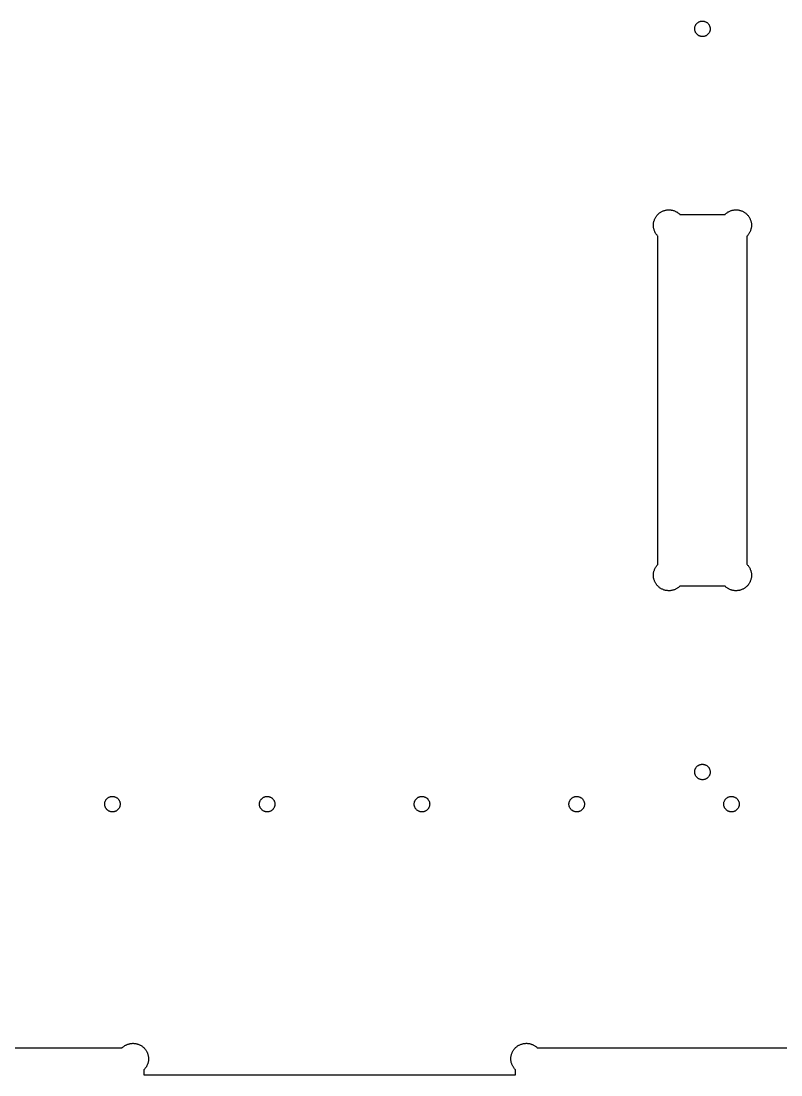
# Model space of a CAD drawing. Extents: x 0 to 96, y 0 to 48.
# Drawn here: x 54.52 to 60.66, y 23.28 to 31.79 of the extents above; entities that cross this region are included whole.
import ezdxf

# ---------------------------------------------------------------- set-up
doc = ezdxf.new("R2010")
doc.units = 0
doc.layers.add('Layer_1', color=7, linetype='CONTINUOUS')

msp = doc.modelspace()

# ---------------------------------------------------------------- linework, layer by layer
at = {"layer": 'Layer_1', "color": 7}
for p, q in [((59.965004, 31.755319), (59.966973, 31.758783)), ((59.966973, 31.758783), (59.968941, 31.76213)), ((59.968941, 31.76213), (59.971303, 31.765319)), ((59.971303, 31.765319), (59.97406, 31.76839)), ((59.97406, 31.76839), (59.976422, 31.771264)), ((59.976422, 31.771264), (59.979178, 31.773981)), ((59.979178, 31.773981), (59.982327, 31.77654)), ((59.982327, 31.77654), (59.985477, 31.778862)), ((59.985477, 31.778862), (59.988627, 31.780989)), ((59.988627, 31.780989), (59.99217, 31.782918)), ((59.99217, 31.782918), (59.995713, 31.78465)), ((59.995713, 31.78465), (59.999257, 31.786107)), ((59.999257, 31.786107), (60.003193, 31.787367)), ((60.003193, 31.787367), (60.006737, 31.788389)), ((60.006737, 31.78839), (60.010673, 31.789179)), ((60.010673, 31.789178), (60.014611, 31.789689)), ((60.014611, 31.789689), (60.018548, 31.79)), ((60.018548, 31.790004), (60.022484, 31.790004)), ((60.022484, 31.790043), (60.026422, 31.78981)), ((60.026422, 31.789808), (60.030359, 31.789374)), ((60.030359, 31.789374), (60.034296, 31.788663)), ((60.034296, 31.788666), (60.037839, 31.787754)), ((60.037839, 31.78776), (60.041776, 31.786579)), ((60.041776, 31.786579), (60.045319, 31.785162)), ((60.045319, 31.785162), (60.048862, 31.783508)), ((60.048862, 31.783508), (60.052406, 31.781658)), ((60.052406, 31.781658), (60.055949, 31.779611)), ((60.055949, 31.779611), (60.059099, 31.777327)), ((60.059099, 31.777327), (60.061854, 31.774847)), ((60.061854, 31.774847), (60.065004, 31.772209)), ((60.065004, 31.772209), (60.06776, 31.769374)), ((60.06776, 31.769374), (60.070122, 31.766382)), ((60.070122, 31.766382), (60.072484, 31.763232)), ((60.072484, 31.763232), (60.074453, 31.759926)), ((60.074453, 31.759926), (60.076422, 31.7565)), ((60.076422, 31.7565), (60.07839, 31.752957)), ((59.958706, 31.73276), (59.959494, 31.736658)), ((59.958706, 31.728862), (59.958706, 31.73276)), ((59.958706, 31.724926), (59.958706, 31.728862)), ((59.959099, 31.721028), (59.95871, 31.724926)), ((59.959492, 31.71713), (59.959103, 31.721028)), ((59.96028, 31.713272), (59.959491, 31.71713)), ((59.959492, 31.736658), (59.959881, 31.740556)), ((59.959887, 31.740556), (59.961068, 31.744336)), ((59.961461, 31.709492), (59.96028, 31.713272)), ((59.961068, 31.744336), (59.962249, 31.748114)), ((59.962642, 31.705752), (59.961461, 31.709492)), ((59.962249, 31.748114), (59.96343, 31.751776)), ((59.964217, 31.70213), (59.962642, 31.705752)), ((59.96343, 31.751776), (59.965004, 31.755319)), ((59.965792, 31.698587), (59.964217, 31.70213)), ((59.96776, 31.695162), (59.965792, 31.698587)), ((59.969729, 31.691894), (59.96776, 31.695162)), ((59.972091, 31.688706), (59.969729, 31.691894)), ((59.974847, 31.685713), (59.972091, 31.688706)), ((59.977603, 31.682879), (59.974847, 31.685713)), ((59.980359, 31.68024), (59.977603, 31.682879)), ((59.983508, 31.67776), (59.980359, 31.68024)), ((59.986658, 31.675477), (59.983508, 31.67776)), ((59.989808, 31.67343), (59.986658, 31.675477)), ((59.993351, 31.671579), (59.989808, 31.67343)), ((59.996894, 31.669926), (59.993351, 31.671579)), ((60.050043, 31.67217), (60.0465, 31.670438)), ((60.053587, 31.674099), (60.050043, 31.67217)), ((60.056737, 31.676224), (60.053587, 31.674099)), ((60.059887, 31.678548), (60.056737, 31.676224)), ((60.063036, 31.681107), (60.059887, 31.678548)), ((60.065792, 31.683823), (60.063036, 31.681107)), ((60.068548, 31.686698), (60.065792, 31.683823)), ((60.07091, 31.689768), (60.068548, 31.686698)), ((60.073272, 31.692957), (60.07091, 31.689768)), ((60.075241, 31.696303), (60.073272, 31.692957)), ((60.077209, 31.699768), (60.075241, 31.696303)), ((60.078784, 31.703311), (60.077209, 31.699768)), ((60.07839, 31.752957), (60.079571, 31.749336)), ((60.080359, 31.706973), (60.078784, 31.703311)), ((60.079571, 31.749336), (60.081146, 31.745594)), ((60.08154, 31.710752), (60.080359, 31.706973)), ((60.081146, 31.745594), (60.081934, 31.741816)), ((60.082327, 31.714532), (60.081538, 31.710752)), ((60.081933, 31.741816), (60.082722, 31.737957)), ((60.083114, 31.71843), (60.082326, 31.714532)), ((60.082721, 31.737957), (60.08351, 31.73406)), ((60.083508, 31.722327), (60.083119, 31.71843)), ((60.083508, 31.73406), (60.083508, 31.730162)), ((60.083508, 31.730162), (60.083508, 31.726224)), ((60.083508, 31.726224), (60.083508, 31.722327)), ((60.000438, 31.668508), (59.996894, 31.669926)), ((60.004374, 31.667367), (60.000438, 31.668508)), ((60.008311, 31.666421), (60.004374, 31.667366)), ((60.011854, 31.665713), (60.008311, 31.666424)), ((60.015792, 31.66528), (60.011854, 31.665713)), ((60.019729, 31.665043), (60.015792, 31.665277)), ((60.023666, 31.665083), (60.019729, 31.665083)), ((60.027603, 31.665398), (60.023666, 31.665087)), ((60.03154, 31.66591), (60.027603, 31.665399)), ((60.035477, 31.666698), (60.03154, 31.665909)), ((60.039413, 31.667721), (60.035477, 31.666699)), ((60.042957, 31.668981), (60.039413, 31.667721)), ((60.0465, 31.670438), (60.042957, 31.668981)), ((59.656343, 30.2228), (59.659887, 30.226658)), ((59.659887, 30.226658), (59.663823, 30.230359)), ((59.663823, 30.230359), (59.667367, 30.233902)), ((59.667367, 30.233902), (59.671698, 30.237288)), ((59.671698, 30.237288), (59.675634, 30.240477)), ((59.675634, 30.240477), (59.679964, 30.243508)), ((59.679964, 30.243508), (59.684296, 30.246382)), ((59.684296, 30.246382), (59.68902, 30.24906)), ((59.68902, 30.24906), (59.693351, 30.2515)), ((59.693351, 30.2515), (59.698076, 30.253783)), ((59.698076, 30.253783), (59.7028, 30.25587)), ((59.7028, 30.25587), (59.707918, 30.25776)), ((59.707918, 30.25776), (59.712642, 30.259413)), ((59.712642, 30.259413), (59.71776, 30.26087)), ((59.71776, 30.26087), (59.722879, 30.26213)), ((59.722879, 30.26213), (59.727997, 30.263152)), ((59.727997, 30.263154), (59.733114, 30.263977)), ((59.733114, 30.263981), (59.738627, 30.26457)), ((59.738627, 30.264571), (59.743744, 30.26496)), ((59.743744, 30.264964), (59.748862, 30.26512)), ((59.748862, 30.265122), (59.753981, 30.265122)), ((59.753981, 30.265083), (59.759492, 30.264806)), ((59.759492, 30.264808), (59.764611, 30.264297)), ((59.764611, 30.264296), (59.769729, 30.263584)), ((59.769729, 30.263587), (59.774847, 30.262676)), ((59.774847, 30.262681), (59.779964, 30.26154)), ((59.779964, 30.26154), (59.785083, 30.260162)), ((59.785083, 30.260162), (59.790201, 30.258627)), ((59.790201, 30.258627), (59.794926, 30.256854)), ((59.794926, 30.256854), (59.79965, 30.254847)), ((59.79965, 30.254847), (59.804768, 30.252681)), ((59.804768, 30.252681), (59.809099, 30.250319)), ((59.809099, 30.250319), (59.813823, 30.247721)), ((59.813823, 30.247721), (59.818154, 30.244964)), ((59.818154, 30.244964), (59.822484, 30.242012)), ((59.822484, 30.242012), (59.826816, 30.238902)), ((59.826816, 30.238902), (59.830752, 30.235634)), ((59.830752, 30.235634), (59.834689, 30.23217)), ((59.834689, 30.23217), (59.838627, 30.228548)), ((59.838627, 30.228548), (60.203587, 30.228548)), ((60.203587, 30.228548), (60.207524, 30.23217)), ((60.207524, 30.23217), (60.211461, 30.235634)), ((60.211461, 30.235634), (60.215398, 30.238902)), ((60.215398, 30.238902), (60.219729, 30.242012)), ((60.219729, 30.242012), (60.22406, 30.244964)), ((60.22406, 30.244964), (60.22839, 30.247721)), ((60.22839, 30.247721), (60.233114, 30.250319)), ((60.233114, 30.250319), (60.237839, 30.252681)), ((60.237839, 30.252681), (60.242563, 30.254847)), ((60.242563, 30.254847), (60.247288, 30.256854)), ((60.247288, 30.256854), (60.252406, 30.258627)), ((60.252406, 30.258627), (60.25713, 30.260162)), ((60.25713, 30.260162), (60.262249, 30.26154)), ((60.262249, 30.26154), (60.267367, 30.262681)), ((60.267367, 30.262681), (60.272484, 30.263592)), ((60.272484, 30.263587), (60.277997, 30.264298)), ((60.277997, 30.264296), (60.283114, 30.264807)), ((60.283114, 30.264808), (60.288232, 30.265086)), ((60.288232, 30.265083), (60.293351, 30.265083)), ((60.293351, 30.265122), (60.298862, 30.264967)), ((60.298862, 30.264964), (60.303981, 30.264576)), ((60.303981, 30.264571), (60.309099, 30.263982)), ((60.309099, 30.263981), (60.314217, 30.263159)), ((60.314217, 30.263154), (60.319336, 30.262132)), ((60.319336, 30.26213), (60.324453, 30.26087)), ((60.324453, 30.26087), (60.329571, 30.259413)), ((60.329571, 30.259413), (60.334689, 30.25776)), ((60.334689, 30.25776), (60.339413, 30.25587)), ((60.339413, 30.25587), (60.344138, 30.253783)), ((60.344138, 30.253783), (60.348862, 30.2515)), ((60.348862, 30.2515), (60.353587, 30.24906)), ((60.353587, 30.24906), (60.357918, 30.246382)), ((60.357918, 30.246382), (60.362249, 30.243508)), ((60.362249, 30.243508), (60.366579, 30.240477)), ((60.366579, 30.240477), (60.37091, 30.237288)), ((60.37091, 30.237288), (60.374847, 30.233902)), ((60.374847, 30.233902), (60.378784, 30.230359)), ((60.378784, 30.230359), (60.382327, 30.226658)), ((60.382327, 30.226658), (60.38587, 30.2228)), ((59.625241, 30.146698), (59.62563, 30.151894)), ((59.625241, 30.141461), (59.625241, 30.146698)), ((59.625241, 30.136224), (59.625241, 30.141461)), ((59.625634, 30.151894), (59.626423, 30.157091)), ((59.626422, 30.157091), (59.627211, 30.162288)), ((59.627209, 30.162288), (59.62839, 30.167406)), ((59.62839, 30.167406), (59.629571, 30.172484)), ((59.629571, 30.172484), (59.630752, 30.177524)), ((59.630752, 30.177524), (59.632721, 30.182484)), ((59.632721, 30.182484), (59.634296, 30.187367)), ((59.634296, 30.187367), (59.636658, 30.19217)), ((59.636658, 30.19217), (59.638627, 30.196894)), ((59.638627, 30.196894), (59.641382, 30.2015)), ((59.641382, 30.2015), (59.644138, 30.206028)), ((59.644138, 30.206028), (59.646894, 30.210398)), ((59.646894, 30.210398), (59.64965, 30.21465)), ((59.64965, 30.21465), (59.653193, 30.218823)), ((59.653193, 30.218823), (59.656343, 30.2228)), ((60.38587, 30.2228), (60.389413, 30.218823)), ((60.389413, 30.218823), (60.392563, 30.21465)), ((60.392563, 30.21465), (60.395713, 30.210398)), ((60.395713, 30.210398), (60.398469, 30.206028)), ((60.398469, 30.206028), (60.401224, 30.2015)), ((60.401224, 30.2015), (60.403587, 30.196894)), ((60.403587, 30.196894), (60.405949, 30.19217)), ((60.405949, 30.19217), (60.407918, 30.187367)), ((60.407918, 30.187367), (60.409887, 30.182484)), ((60.409887, 30.182484), (60.411461, 30.177524)), ((60.411461, 30.177524), (60.413036, 30.172484)), ((60.413036, 30.172484), (60.414217, 30.167406)), ((60.414217, 30.167406), (60.415006, 30.162288)), ((60.415004, 30.162288), (60.416186, 30.157091)), ((60.416186, 30.157091), (60.416574, 30.151894)), ((60.416579, 30.151894), (60.416968, 30.146698)), ((60.416973, 30.146698), (60.416973, 30.141461)), ((60.416973, 30.141461), (60.416973, 30.136224)), ((59.625634, 30.130989), (59.625246, 30.136224)), ((59.626028, 30.125792), (59.625639, 30.130989)), ((59.626816, 30.120594), (59.626027, 30.125792)), ((59.627603, 30.115438), (59.626814, 30.120594)), ((59.628784, 30.110319), (59.627603, 30.115438)), ((59.629964, 30.10528), (59.628784, 30.110319)), ((59.63154, 30.10028), (59.629964, 30.10528)), ((59.633508, 30.095359), (59.63154, 30.10028)), ((59.635477, 30.090517), (59.633508, 30.095359)), ((59.637839, 30.085752), (59.635477, 30.090517)), ((59.640201, 30.081068), (59.637839, 30.085752)), ((59.642563, 30.0765), (59.640201, 30.081068)), ((59.645319, 30.072051), (59.642563, 30.0765)), ((59.648469, 30.067721), (59.645319, 30.072051)), ((59.651619, 30.063508), (59.648469, 30.067721)), ((59.654768, 30.059453), (59.651619, 30.063508)), ((59.658311, 30.055517), (59.654768, 30.059453)), ((59.661854, 30.051737), (59.658311, 30.055517)), ((60.384296, 30.055517), (60.380359, 30.051737)), ((60.387446, 30.059453), (60.384296, 30.055517)), ((60.390989, 30.063508), (60.387446, 30.059453)), ((60.394138, 30.067721), (60.390989, 30.063508)), ((60.396894, 30.072051), (60.394138, 30.067721)), ((60.39965, 30.0765), (60.396894, 30.072051)), ((60.402406, 30.081068), (60.39965, 30.0765)), ((60.404768, 30.085752), (60.402406, 30.081068)), ((60.406737, 30.090517), (60.404768, 30.085752)), ((60.408706, 30.095359), (60.406737, 30.090517)), ((60.410673, 30.10028), (60.408706, 30.095359)), ((60.412249, 30.10528), (60.410673, 30.10028)), ((60.41343, 30.110319), (60.412249, 30.10528)), ((60.414611, 30.115438), (60.41343, 30.110319)), ((60.415792, 30.120594), (60.414611, 30.115438)), ((60.416186, 30.125792), (60.415797, 30.120594)), ((60.416973, 30.130989), (60.416184, 30.125792)), ((60.416973, 30.136224), (60.416973, 30.130989)), ((59.661854, 27.401382), (59.661854, 30.051737)), ((60.380359, 30.051737), (60.380359, 27.401382)), ((59.625634, 27.324729), (59.626423, 27.329926)), ((59.626422, 27.329926), (59.627211, 27.335122)), ((59.627209, 27.335122), (59.62839, 27.34024)), ((59.62839, 27.34024), (59.629571, 27.345319)), ((59.629571, 27.345319), (59.630752, 27.350359)), ((59.630752, 27.350359), (59.632721, 27.355319)), ((59.632721, 27.355319), (59.634296, 27.360201)), ((59.634296, 27.360201), (59.636658, 27.365004)), ((59.636658, 27.365004), (59.638627, 27.369729)), ((59.638627, 27.369729), (59.641382, 27.374336)), ((59.641382, 27.374336), (59.644138, 27.378862)), ((59.644138, 27.378862), (59.646894, 27.383232)), ((59.646894, 27.383232), (59.64965, 27.387524)), ((59.64965, 27.387524), (59.653193, 27.391658)), ((59.653193, 27.391658), (59.656343, 27.395634)), ((59.656343, 27.395634), (59.659887, 27.399492)), ((59.659887, 27.399492), (59.661854, 27.401382)), ((60.380359, 27.401382), (60.382327, 27.399492)), ((60.382327, 27.399492), (60.38587, 27.395634)), ((60.38587, 27.395634), (60.389413, 27.391658)), ((60.389413, 27.391658), (60.392563, 27.387524)), ((60.392563, 27.387524), (60.395713, 27.383232)), ((60.395713, 27.383232), (60.398469, 27.378862)), ((60.398469, 27.378862), (60.401224, 27.374336)), ((60.401224, 27.374336), (60.403587, 27.369729)), ((60.403587, 27.369729), (60.405949, 27.365004)), ((60.405949, 27.365004), (60.407918, 27.360201)), ((60.407918, 27.360201), (60.409887, 27.355319)), ((60.409887, 27.355319), (60.411461, 27.350359)), ((60.411461, 27.350359), (60.413036, 27.345319)), ((60.413036, 27.345319), (60.414217, 27.34024)), ((60.414217, 27.34024), (60.415006, 27.335122)), ((60.415004, 27.335122), (60.416186, 27.329926)), ((60.416186, 27.329926), (60.416574, 27.324729)), ((59.625241, 27.319532), (59.62563, 27.324729)), ((59.625241, 27.314296), (59.625241, 27.319532)), ((59.625241, 27.311658), (59.625241, 27.314296)), ((59.625241, 27.306421), (59.625241, 27.311658)), ((59.625634, 27.301224), (59.625246, 27.306421)), ((59.626422, 27.296028), (59.625633, 27.301224)), ((59.627209, 27.290831), (59.62642, 27.296028)), ((59.62839, 27.285713), (59.627209, 27.290831)), ((59.629571, 27.280634), (59.62839, 27.285713)), ((59.630752, 27.275594), (59.629571, 27.280634)), ((59.632721, 27.270634), (59.630752, 27.275594)), ((59.634296, 27.265752), (59.632721, 27.270634)), ((59.636658, 27.260949), (59.634296, 27.265752)), ((59.638627, 27.256224), (59.636658, 27.260949)), ((59.641382, 27.251619), (59.638627, 27.256224)), ((59.644138, 27.24713), (59.641382, 27.251619)), ((59.646894, 27.242721), (59.644138, 27.24713)), ((60.398469, 27.24713), (60.395713, 27.242721)), ((60.401224, 27.251619), (60.398469, 27.24713)), ((60.403587, 27.256224), (60.401224, 27.251619)), ((60.405949, 27.260949), (60.403587, 27.256224)), ((60.407918, 27.265752), (60.405949, 27.260949)), ((60.409887, 27.270634), (60.407918, 27.265752)), ((60.411461, 27.275594), (60.409887, 27.270634)), ((60.413036, 27.280634), (60.411461, 27.275594)), ((60.414217, 27.285713), (60.413036, 27.280634)), ((60.415004, 27.290831), (60.414216, 27.285713)), ((60.416186, 27.296028), (60.415004, 27.290831)), ((60.416579, 27.301224), (60.41619, 27.296028)), ((60.416579, 27.324729), (60.416968, 27.319532)), ((60.416973, 27.306421), (60.416584, 27.301224)), ((60.416973, 27.319532), (60.416973, 27.314296)), ((60.416973, 27.314296), (60.416973, 27.311658)), ((60.416973, 27.311658), (60.416973, 27.306421)), ((59.64965, 27.238469), (59.646894, 27.242721)), ((59.653193, 27.234296), (59.64965, 27.238469)), ((59.656343, 27.230319), (59.653193, 27.234296)), ((59.659887, 27.226461), (59.656343, 27.230319)), ((59.663823, 27.22276), (59.659887, 27.226461)), ((59.667367, 27.219217), (59.663823, 27.22276)), ((59.671698, 27.215831), (59.667367, 27.219217)), ((59.675634, 27.212642), (59.671698, 27.215831)), ((59.679964, 27.209611), (59.675634, 27.212642)), ((59.684296, 27.206737), (59.679964, 27.209611)), ((59.68902, 27.20406), (59.684296, 27.206737)), ((59.693351, 27.201619), (59.68902, 27.20406)), ((59.698076, 27.199336), (59.693351, 27.201619)), ((59.7028, 27.197249), (59.698076, 27.199336)), ((59.707918, 27.195359), (59.7028, 27.197249)), ((59.712642, 27.193706), (59.707918, 27.195359)), ((59.71776, 27.192249), (59.712642, 27.193706)), ((59.722879, 27.190989), (59.71776, 27.192249)), ((59.727997, 27.189964), (59.722879, 27.190987)), ((59.733114, 27.189138), (59.727997, 27.18996)), ((59.738627, 27.188548), (59.733114, 27.189137)), ((59.743744, 27.188154), (59.738627, 27.188543)), ((59.748862, 27.187997), (59.743744, 27.188152)), ((59.753981, 27.188036), (59.748862, 27.188036)), ((59.759492, 27.188311), (59.753981, 27.188033)), ((59.764611, 27.188823), (59.759492, 27.188312)), ((59.769729, 27.189532), (59.764611, 27.188821)), ((59.774847, 27.190438), (59.769729, 27.189527)), ((59.779964, 27.191579), (59.774847, 27.190438)), ((59.785083, 27.192957), (59.779964, 27.191579)), ((59.790201, 27.194492), (59.785083, 27.192957)), ((59.794926, 27.196264), (59.790201, 27.194492)), ((59.79965, 27.198272), (59.794926, 27.196264)), ((59.804768, 27.200438), (59.79965, 27.198272)), ((59.809099, 27.2028), (59.804768, 27.200438)), ((59.813823, 27.205398), (59.809099, 27.2028)), ((59.818154, 27.208154), (59.813823, 27.205398)), ((59.822484, 27.211107), (59.818154, 27.208154)), ((59.826816, 27.214217), (59.822484, 27.211107)), ((59.830752, 27.217524), (59.826816, 27.214217)), ((59.834689, 27.220949), (59.830752, 27.217524)), ((59.838627, 27.224611), (59.834689, 27.220949)), ((60.203587, 27.224611), (59.838627, 27.224611)), ((60.207524, 27.220949), (60.203587, 27.224611)), ((60.211461, 27.217524), (60.207524, 27.220949)), ((60.215398, 27.214217), (60.211461, 27.217524)), ((60.219729, 27.211107), (60.215398, 27.214217)), ((60.22406, 27.208154), (60.219729, 27.211107)), ((60.22839, 27.205398), (60.22406, 27.208154)), ((60.233114, 27.2028), (60.22839, 27.205398)), ((60.237839, 27.200438), (60.233114, 27.2028)), ((60.242563, 27.198272), (60.237839, 27.200438)), ((60.247288, 27.196264), (60.242563, 27.198272)), ((60.252406, 27.194492), (60.247288, 27.196264)), ((60.25713, 27.192957), (60.252406, 27.194492)), ((60.262249, 27.191579), (60.25713, 27.192957)), ((60.267367, 27.190438), (60.262249, 27.191579)), ((60.272484, 27.189532), (60.267367, 27.190443)), ((60.277997, 27.188823), (60.272484, 27.189534)), ((60.283114, 27.188311), (60.277997, 27.188822)), ((60.288232, 27.188036), (60.283114, 27.188313)), ((60.293351, 27.187997), (60.288232, 27.187997)), ((60.298862, 27.188154), (60.293351, 27.187999)), ((60.303981, 27.188548), (60.298862, 27.188159)), ((60.309099, 27.189138), (60.303981, 27.188549)), ((60.314217, 27.189964), (60.309099, 27.189142)), ((60.319336, 27.190989), (60.314217, 27.189967)), ((60.324453, 27.192249), (60.319336, 27.190989)), ((60.329571, 27.193706), (60.324453, 27.192249)), ((60.334689, 27.195359), (60.329571, 27.193706)), ((60.339413, 27.197249), (60.334689, 27.195359)), ((60.344138, 27.199336), (60.339413, 27.197249)), ((60.348862, 27.201619), (60.344138, 27.199336)), ((60.353587, 27.20406), (60.348862, 27.201619)), ((60.357918, 27.206737), (60.353587, 27.20406)), ((60.362249, 27.209611), (60.357918, 27.206737)), ((60.366579, 27.212642), (60.362249, 27.209611)), ((60.37091, 27.215831), (60.366579, 27.212642)), ((60.374847, 27.219217), (60.37091, 27.215831)), ((60.378784, 27.22276), (60.374847, 27.219217)), ((60.382327, 27.226461), (60.378784, 27.22276)), ((60.38587, 27.230319), (60.382327, 27.226461)), ((60.389413, 27.234296), (60.38587, 27.230319)), ((60.392563, 27.238469), (60.389413, 27.234296)), ((60.395713, 27.242721), (60.392563, 27.238469)), ((59.958706, 25.728823), (59.959494, 25.732721)), ((59.958706, 25.724926), (59.958706, 25.728823)), ((59.958706, 25.720989), (59.958706, 25.724926)), ((59.959099, 25.717091), (59.95871, 25.720989)), ((59.959492, 25.713193), (59.959103, 25.717091)), ((59.96028, 25.709336), (59.959491, 25.713193)), ((59.959492, 25.732721), (59.959881, 25.736619)), ((59.959887, 25.736619), (59.961068, 25.740398)), ((59.961068, 25.740398), (59.962249, 25.744178)), ((59.962249, 25.744178), (59.96343, 25.747839)), ((59.96343, 25.747839), (59.965004, 25.751382)), ((59.965004, 25.751382), (59.966973, 25.754847)), ((59.966973, 25.754847), (59.968941, 25.758193)), ((59.968941, 25.758193), (59.971303, 25.761382)), ((59.971303, 25.761382), (59.97406, 25.764453)), ((59.97406, 25.764453), (59.976422, 25.767327)), ((59.976422, 25.767327), (59.979178, 25.770043)), ((59.979178, 25.770043), (59.982327, 25.772602)), ((59.982327, 25.772602), (59.985477, 25.774926)), ((59.985477, 25.774926), (59.988627, 25.777051)), ((59.988627, 25.777051), (59.99217, 25.778981)), ((59.99217, 25.778981), (59.995713, 25.780713)), ((59.995713, 25.780713), (59.999257, 25.78217)), ((59.999257, 25.78217), (60.003193, 25.78343)), ((60.003193, 25.78343), (60.006737, 25.784452)), ((60.006737, 25.784453), (60.010673, 25.785242)), ((60.010673, 25.78524), (60.014611, 25.785751)), ((60.014611, 25.785752), (60.018548, 25.786063)), ((60.018548, 25.786068), (60.022484, 25.786068)), ((60.022484, 25.786107), (60.026422, 25.785873)), ((60.026422, 25.78587), (60.030359, 25.785437)), ((60.030359, 25.785438), (60.034296, 25.784727)), ((60.034296, 25.784729), (60.037839, 25.783818)), ((60.037839, 25.783823), (60.041776, 25.782642)), ((60.041776, 25.782642), (60.045319, 25.781224)), ((60.045319, 25.781224), (60.048862, 25.779571)), ((60.048862, 25.779571), (60.052406, 25.777721)), ((60.052406, 25.777721), (60.055949, 25.775673)), ((60.055949, 25.775673), (60.059099, 25.77339)), ((60.059099, 25.77339), (60.061854, 25.77091)), ((60.061854, 25.77091), (60.065004, 25.768272)), ((60.065004, 25.768272), (60.06776, 25.765438)), ((60.06776, 25.765438), (60.070122, 25.762446)), ((60.070122, 25.762446), (60.072484, 25.759296)), ((60.072484, 25.759296), (60.074453, 25.755989)), ((60.074453, 25.755989), (60.076422, 25.752563)), ((60.076422, 25.752563), (60.07839, 25.74902)), ((60.07839, 25.74902), (60.079571, 25.745398)), ((60.079571, 25.745398), (60.081146, 25.741658)), ((60.081146, 25.741658), (60.081934, 25.737879)), ((60.081933, 25.737879), (60.082722, 25.73402)), ((60.083114, 25.714492), (60.082326, 25.710594)), ((60.082721, 25.73402), (60.08351, 25.730122)), ((60.083508, 25.71839), (60.083119, 25.714492)), ((60.083508, 25.730122), (60.083508, 25.726224)), ((60.083508, 25.726224), (60.083508, 25.722288)), ((60.083508, 25.722288), (60.083508, 25.71839)), ((59.961461, 25.705556), (59.96028, 25.709336)), ((59.962642, 25.701816), (59.961461, 25.705556)), ((59.964217, 25.698193), (59.962642, 25.701816)), ((59.965792, 25.69465), (59.964217, 25.698193)), ((59.96776, 25.691224), (59.965792, 25.69465)), ((59.969729, 25.687957), (59.96776, 25.691224)), ((59.972091, 25.684768), (59.969729, 25.687957)), ((59.974847, 25.681776), (59.972091, 25.684768)), ((59.977603, 25.678941), (59.974847, 25.681776)), ((59.980359, 25.676303), (59.977603, 25.678941)), ((59.983508, 25.673823), (59.980359, 25.676303)), ((59.986658, 25.67154), (59.983508, 25.673823)), ((59.989808, 25.669492), (59.986658, 25.67154)), ((59.993351, 25.667642), (59.989808, 25.669492)), ((59.996894, 25.665989), (59.993351, 25.667642)), ((60.000438, 25.664571), (59.996894, 25.665989)), ((60.004374, 25.66343), (60.000438, 25.664571)), ((60.008311, 25.662484), (60.004374, 25.663429)), ((60.011854, 25.661776), (60.008311, 25.662487)), ((60.015792, 25.661343), (60.011854, 25.661777)), ((60.019729, 25.661107), (60.015792, 25.66134)), ((60.023666, 25.661146), (60.019729, 25.661146)), ((60.027603, 25.661461), (60.023666, 25.66115)), ((60.03154, 25.661973), (60.027603, 25.661462)), ((60.035477, 25.66276), (60.03154, 25.661971)), ((60.039413, 25.663783), (60.035477, 25.662761)), ((60.042957, 25.665043), (60.039413, 25.663783)), ((60.0465, 25.6665), (60.042957, 25.665043)), ((60.050043, 25.668232), (60.0465, 25.6665)), ((60.053587, 25.670162), (60.050043, 25.668232)), ((60.056737, 25.672288), (60.053587, 25.670162)), ((60.059887, 25.674611), (60.056737, 25.672288)), ((60.063036, 25.67717), (60.059887, 25.674611)), ((60.065792, 25.679887), (60.063036, 25.67717)), ((60.068548, 25.68276), (60.065792, 25.679887)), ((60.07091, 25.685831), (60.068548, 25.68276)), ((60.073272, 25.68902), (60.07091, 25.685831)), ((60.075241, 25.692367), (60.073272, 25.68902)), ((60.077209, 25.695831), (60.075241, 25.692367)), ((60.078784, 25.699374), (60.077209, 25.695831)), ((60.080359, 25.703036), (60.078784, 25.699374)), ((60.08154, 25.706816), (60.080359, 25.703036)), ((60.082327, 25.710594), (60.081538, 25.706816)), ((55.192957, 25.465201), (55.193346, 25.469099)), ((55.192957, 25.461264), (55.192957, 25.465201)), ((55.193351, 25.457367), (55.192962, 25.461264)), ((55.193351, 25.469099), (55.19374, 25.473036)), ((55.193744, 25.453469), (55.193356, 25.457367)), ((55.193744, 25.473036), (55.194533, 25.476894)), ((55.194532, 25.476894), (55.195321, 25.480713)), ((55.195319, 25.480713), (55.1965, 25.484453)), ((55.1965, 25.484453), (55.198076, 25.488114)), ((55.198076, 25.488114), (55.19965, 25.491698)), ((55.19965, 25.491698), (55.201619, 25.495122)), ((55.201619, 25.495122), (55.203587, 25.498469)), ((55.203587, 25.498469), (55.205949, 25.501658)), ((55.205949, 25.501658), (55.208311, 25.504729)), ((55.208311, 25.504729), (55.211068, 25.507602)), ((55.211068, 25.507602), (55.213823, 25.510319)), ((55.213823, 25.510319), (55.216579, 25.512879)), ((55.216579, 25.512879), (55.219729, 25.515201)), ((55.219729, 25.515201), (55.223272, 25.517367)), ((55.223272, 25.517367), (55.226422, 25.519296)), ((55.226422, 25.519296), (55.229964, 25.520989)), ((55.229964, 25.520989), (55.233902, 25.522484)), ((55.233902, 25.522484), (55.237446, 25.523706)), ((55.237446, 25.523706), (55.241382, 25.524728)), ((55.241382, 25.524729), (55.245319, 25.525518)), ((55.245319, 25.525517), (55.248862, 25.526028)), ((55.248862, 25.526028), (55.2528, 25.526339)), ((55.2528, 25.526343), (55.256737, 25.526343)), ((55.256737, 25.526382), (55.260673, 25.526182)), ((55.260673, 25.526186), (55.264611, 25.525708)), ((55.264611, 25.525713), (55.268548, 25.525002)), ((55.268548, 25.525004), (55.272484, 25.524093)), ((55.272484, 25.524099), (55.276028, 25.522918)), ((55.276028, 25.522918), (55.279964, 25.5215)), ((55.279964, 25.5215), (55.283508, 25.519887)), ((55.283508, 25.519887), (55.286658, 25.517997)), ((55.286658, 25.517997), (55.290201, 25.515949)), ((55.290201, 25.515949), (55.293351, 25.513666)), ((55.293351, 25.513666), (55.2965, 25.511186)), ((55.2965, 25.511186), (55.299257, 25.508548)), ((55.299257, 25.508548), (55.302012, 25.505713)), ((55.302012, 25.505713), (55.304374, 25.502721)), ((55.304374, 25.502721), (55.306737, 25.499571)), ((55.306737, 25.499571), (55.309099, 25.496264)), ((55.309099, 25.496264), (55.311068, 25.492839)), ((55.311068, 25.492839), (55.312642, 25.489296)), ((55.312642, 25.489296), (55.314217, 25.485673)), ((55.314217, 25.485673), (55.315398, 25.481933)), ((55.315398, 25.481933), (55.316579, 25.478154)), ((55.316579, 25.478154), (55.317368, 25.474296)), ((55.317367, 25.474296), (55.317756, 25.470438)), ((55.31776, 25.458666), (55.317371, 25.454768)), ((55.31776, 25.470438), (55.318149, 25.4665)), ((55.318154, 25.462563), (55.317766, 25.458666)), ((55.318154, 25.4665), (55.318154, 25.462563)), ((56.442957, 25.465201), (56.443346, 25.469099)), ((56.442957, 25.461264), (56.442957, 25.465201)), ((56.443351, 25.457367), (56.442962, 25.461264)), ((56.443351, 25.469099), (56.44374, 25.473036)), ((56.443744, 25.453469), (56.443356, 25.457367)), ((56.443744, 25.473036), (56.444533, 25.476894)), ((56.444532, 25.476894), (56.445321, 25.480713)), ((56.445319, 25.480713), (56.4465, 25.484453)), ((56.4465, 25.484453), (56.448076, 25.488114)), ((56.448076, 25.488114), (56.44965, 25.491698)), ((56.44965, 25.491698), (56.451619, 25.495122)), ((56.451619, 25.495122), (56.453587, 25.498469)), ((56.453587, 25.498469), (56.455949, 25.501658)), ((56.455949, 25.501658), (56.458311, 25.504729)), ((56.458311, 25.504729), (56.461068, 25.507602)), ((56.461068, 25.507602), (56.463823, 25.510319)), ((56.463823, 25.510319), (56.466579, 25.512879)), ((56.466579, 25.512879), (56.469729, 25.515201)), ((56.469729, 25.515201), (56.473272, 25.517367)), ((56.473272, 25.517367), (56.476422, 25.519296)), ((56.476422, 25.519296), (56.479964, 25.520989)), ((56.479964, 25.520989), (56.483902, 25.522484)), ((56.483902, 25.522484), (56.487446, 25.523706)), ((56.487446, 25.523706), (56.491382, 25.524728)), ((56.491382, 25.524729), (56.495319, 25.525518)), ((56.495319, 25.525517), (56.498862, 25.526028)), ((56.498862, 25.526028), (56.5028, 25.526339)), ((56.5028, 25.526343), (56.506737, 25.526343)), ((56.506737, 25.526382), (56.510673, 25.526182)), ((56.510673, 25.526186), (56.514611, 25.525708)), ((56.514611, 25.525713), (56.518548, 25.525002)), ((56.518548, 25.525004), (56.522484, 25.524093)), ((56.522484, 25.524099), (56.526028, 25.522918)), ((56.526028, 25.522918), (56.529964, 25.5215)), ((56.529964, 25.5215), (56.533508, 25.519887)), ((56.533508, 25.519887), (56.536658, 25.517997)), ((56.536658, 25.517997), (56.540201, 25.515949)), ((56.540201, 25.515949), (56.543351, 25.513666)), ((56.543351, 25.513666), (56.5465, 25.511186)), ((56.5465, 25.511186), (56.549257, 25.508548)), ((56.549257, 25.508548), (56.552012, 25.505713)), ((56.552012, 25.505713), (56.554374, 25.502721)), ((56.554374, 25.502721), (56.556737, 25.499571)), ((56.556737, 25.499571), (56.559099, 25.496264)), ((56.559099, 25.496264), (56.561068, 25.492839)), ((56.561068, 25.492839), (56.562642, 25.489296)), ((56.562642, 25.489296), (56.564217, 25.485673)), ((56.564217, 25.485673), (56.565398, 25.481933)), ((56.565398, 25.481933), (56.566579, 25.478154)), ((56.566579, 25.478154), (56.567368, 25.474296)), ((56.567367, 25.474296), (56.567756, 25.470438)), ((56.56776, 25.458666), (56.567371, 25.454768)), ((56.56776, 25.470438), (56.568149, 25.4665)), ((56.568154, 25.462563), (56.567766, 25.458666)), ((56.568154, 25.4665), (56.568154, 25.462563)), ((57.692957, 25.465201), (57.693346, 25.469099)), ((57.692957, 25.461264), (57.692957, 25.465201)), ((57.693351, 25.457367), (57.692962, 25.461264)), ((57.693351, 25.469099), (57.69374, 25.473036)), ((57.693744, 25.453469), (57.693356, 25.457367)), ((57.693744, 25.473036), (57.694533, 25.476894)), ((57.694532, 25.476894), (57.695321, 25.480713)), ((57.695319, 25.480713), (57.6965, 25.484453)), ((57.6965, 25.484453), (57.698076, 25.488114)), ((57.698076, 25.488114), (57.69965, 25.491698)), ((57.69965, 25.491698), (57.701619, 25.495122)), ((57.701619, 25.495122), (57.703587, 25.498469)), ((57.703587, 25.498469), (57.705949, 25.501658)), ((57.705949, 25.501658), (57.708311, 25.504729)), ((57.708311, 25.504729), (57.711068, 25.507602)), ((57.711068, 25.507602), (57.713823, 25.510319)), ((57.713823, 25.510319), (57.716579, 25.512879)), ((57.716579, 25.512879), (57.719729, 25.515201)), ((57.719729, 25.515201), (57.723272, 25.517367)), ((57.723272, 25.517367), (57.726422, 25.519296)), ((57.726422, 25.519296), (57.729964, 25.520989)), ((57.729964, 25.520989), (57.733902, 25.522484)), ((57.733902, 25.522484), (57.737446, 25.523706)), ((57.737446, 25.523706), (57.741382, 25.524728)), ((57.741382, 25.524729), (57.745319, 25.525518)), ((57.745319, 25.525517), (57.748862, 25.526028)), ((57.748862, 25.526028), (57.7528, 25.526339)), ((57.7528, 25.526343), (57.756737, 25.526343)), ((57.756737, 25.526382), (57.760673, 25.526182)), ((57.760673, 25.526186), (57.764611, 25.525708)), ((57.764611, 25.525713), (57.768548, 25.525002)), ((57.768548, 25.525004), (57.772484, 25.524093)), ((57.772484, 25.524099), (57.776028, 25.522918)), ((57.776028, 25.522918), (57.779964, 25.5215)), ((57.779964, 25.5215), (57.783508, 25.519887)), ((57.783508, 25.519887), (57.786658, 25.517997)), ((57.786658, 25.517997), (57.790201, 25.515949)), ((57.790201, 25.515949), (57.793351, 25.513666)), ((57.793351, 25.513666), (57.7965, 25.511186)), ((57.7965, 25.511186), (57.799257, 25.508548)), ((57.799257, 25.508548), (57.802012, 25.505713)), ((57.802012, 25.505713), (57.804374, 25.502721)), ((57.804374, 25.502721), (57.806737, 25.499571)), ((57.806737, 25.499571), (57.809099, 25.496264)), ((57.809099, 25.496264), (57.811068, 25.492839)), ((57.811068, 25.492839), (57.812642, 25.489296)), ((57.812642, 25.489296), (57.814217, 25.485673)), ((57.814217, 25.485673), (57.815398, 25.481933)), ((57.815398, 25.481933), (57.816579, 25.478154)), ((57.816579, 25.478154), (57.817368, 25.474296)), ((57.817367, 25.474296), (57.817756, 25.470438)), ((57.81776, 25.458666), (57.817371, 25.454768)), ((57.81776, 25.470438), (57.818149, 25.4665)), ((57.818154, 25.462563), (57.817766, 25.458666)), ((57.818154, 25.4665), (57.818154, 25.462563)), ((58.942957, 25.465201), (58.943346, 25.469099)), ((58.942957, 25.461264), (58.942957, 25.465201)), ((58.943351, 25.457367), (58.942962, 25.461264)), ((58.943351, 25.469099), (58.94374, 25.473036)), ((58.943744, 25.453469), (58.943356, 25.457367)), ((58.943744, 25.473036), (58.944533, 25.476894)), ((58.944532, 25.476894), (58.945321, 25.480713)), ((58.945319, 25.480713), (58.9465, 25.484453)), ((58.9465, 25.484453), (58.948076, 25.488114)), ((58.948076, 25.488114), (58.94965, 25.491698)), ((58.94965, 25.491698), (58.951619, 25.495122)), ((58.951619, 25.495122), (58.953587, 25.498469)), ((58.953587, 25.498469), (58.955949, 25.501658)), ((58.955949, 25.501658), (58.958311, 25.504729)), ((58.958311, 25.504729), (58.961068, 25.507602)), ((58.961068, 25.507602), (58.963823, 25.510319)), ((58.963823, 25.510319), (58.966579, 25.512879)), ((58.966579, 25.512879), (58.969729, 25.515201)), ((58.969729, 25.515201), (58.973272, 25.517367)), ((58.973272, 25.517367), (58.976422, 25.519296)), ((58.976422, 25.519296), (58.979964, 25.520989)), ((58.979964, 25.520989), (58.983902, 25.522484)), ((58.983902, 25.522484), (58.987446, 25.523706)), ((58.987446, 25.523706), (58.991382, 25.524728)), ((58.991382, 25.524729), (58.995319, 25.525518)), ((58.995319, 25.525517), (58.998862, 25.526028)), ((58.998862, 25.526028), (59.0028, 25.526339)), ((59.0028, 25.526343), (59.006737, 25.526343)), ((59.006737, 25.526382), (59.010673, 25.526182)), ((59.010673, 25.526186), (59.014611, 25.525708)), ((59.014611, 25.525713), (59.018548, 25.525002)), ((59.018548, 25.525004), (59.022484, 25.524093)), ((59.022484, 25.524099), (59.026028, 25.522918)), ((59.026028, 25.522918), (59.029964, 25.5215)), ((59.029964, 25.5215), (59.033508, 25.519887)), ((59.033508, 25.519887), (59.036658, 25.517997)), ((59.036658, 25.517997), (59.040201, 25.515949)), ((59.040201, 25.515949), (59.043351, 25.513666)), ((59.043351, 25.513666), (59.0465, 25.511186)), ((59.0465, 25.511186), (59.049257, 25.508548)), ((59.049257, 25.508548), (59.052012, 25.505713)), ((59.052012, 25.505713), (59.054374, 25.502721)), ((59.054374, 25.502721), (59.056737, 25.499571)), ((59.056737, 25.499571), (59.059099, 25.496264)), ((59.059099, 25.496264), (59.061068, 25.492839)), ((59.061068, 25.492839), (59.062642, 25.489296)), ((59.062642, 25.489296), (59.064217, 25.485673)), ((59.064217, 25.485673), (59.065398, 25.481933)), ((59.065398, 25.481933), (59.066579, 25.478154)), ((59.066579, 25.478154), (59.067368, 25.474296)), ((59.067367, 25.474296), (59.067756, 25.470438)), ((59.06776, 25.458666), (59.067371, 25.454768)), ((59.06776, 25.470438), (59.068149, 25.4665)), ((59.068154, 25.462563), (59.067766, 25.458666)), ((59.068154, 25.4665), (59.068154, 25.462563)), ((60.192957, 25.465201), (60.193346, 25.469099)), ((60.192957, 25.461264), (60.192957, 25.465201)), ((60.193351, 25.457367), (60.192962, 25.461264)), ((60.193351, 25.469099), (60.19374, 25.473036)), ((60.193744, 25.453469), (60.193356, 25.457367)), ((60.193744, 25.473036), (60.194533, 25.476894)), ((60.194532, 25.476894), (60.195321, 25.480713)), ((60.195319, 25.480713), (60.1965, 25.484453)), ((60.1965, 25.484453), (60.198076, 25.488114)), ((60.198076, 25.488114), (60.19965, 25.491698)), ((60.19965, 25.491698), (60.201619, 25.495122)), ((60.201619, 25.495122), (60.203587, 25.498469)), ((60.203587, 25.498469), (60.205949, 25.501658)), ((60.205949, 25.501658), (60.208311, 25.504729)), ((60.208311, 25.504729), (60.211068, 25.507602)), ((60.211068, 25.507602), (60.213823, 25.510319)), ((60.213823, 25.510319), (60.216579, 25.512879)), ((60.216579, 25.512879), (60.219729, 25.515201)), ((60.219729, 25.515201), (60.223272, 25.517367)), ((60.223272, 25.517367), (60.226422, 25.519296)), ((60.226422, 25.519296), (60.229964, 25.520989)), ((60.229964, 25.520989), (60.233902, 25.522484)), ((60.233902, 25.522484), (60.237446, 25.523706)), ((60.237446, 25.523706), (60.241382, 25.524728)), ((60.241382, 25.524729), (60.245319, 25.525518)), ((60.245319, 25.525517), (60.248862, 25.526028)), ((60.248862, 25.526028), (60.2528, 25.526339)), ((60.2528, 25.526343), (60.256737, 25.526343)), ((60.256737, 25.526382), (60.260673, 25.526182)), ((60.260673, 25.526186), (60.264611, 25.525708)), ((60.264611, 25.525713), (60.268548, 25.525002)), ((60.268548, 25.525004), (60.272484, 25.524093)), ((60.272484, 25.524099), (60.276028, 25.522918)), ((60.276028, 25.522918), (60.279964, 25.5215)), ((60.279964, 25.5215), (60.283508, 25.519887)), ((60.283508, 25.519887), (60.286658, 25.517997)), ((60.286658, 25.517997), (60.290201, 25.515949)), ((60.290201, 25.515949), (60.293351, 25.513666)), ((60.293351, 25.513666), (60.2965, 25.511186)), ((60.2965, 25.511186), (60.299257, 25.508548)), ((60.299257, 25.508548), (60.302012, 25.505713)), ((60.302012, 25.505713), (60.304374, 25.502721)), ((60.304374, 25.502721), (60.306737, 25.499571)), ((60.306737, 25.499571), (60.309099, 25.496264)), ((60.309099, 25.496264), (60.311068, 25.492839)), ((60.311068, 25.492839), (60.312642, 25.489296)), ((60.312642, 25.489296), (60.314217, 25.485673)), ((60.314217, 25.485673), (60.315398, 25.481933)), ((60.315398, 25.481933), (60.316579, 25.478154)), ((60.316579, 25.478154), (60.317368, 25.474296)), ((60.317367, 25.474296), (60.317756, 25.470438)), ((60.31776, 25.458666), (60.317371, 25.454768)), ((60.31776, 25.470438), (60.318149, 25.4665)), ((60.318154, 25.462563), (60.317766, 25.458666)), ((60.318154, 25.4665), (60.318154, 25.462563)), ((55.194532, 25.449611), (55.193743, 25.453469)), ((55.195713, 25.445831), (55.194532, 25.449611)), ((55.196894, 25.442091), (55.195713, 25.445831)), ((55.198469, 25.438469), (55.196894, 25.442091)), ((55.200043, 25.434926), (55.198469, 25.438469)), ((55.202012, 25.4315), (55.200043, 25.434926)), ((55.204374, 25.428232), (55.202012, 25.4315)), ((55.206737, 25.425083), (55.204374, 25.428232)), ((55.209099, 25.422051), (55.206737, 25.425083)), ((55.211854, 25.419217), (55.209099, 25.422051)), ((55.214611, 25.416579), (55.211854, 25.419217)), ((55.21776, 25.414099), (55.214611, 25.416579)), ((55.22091, 25.411816), (55.21776, 25.414099)), ((55.224453, 25.409768), (55.22091, 25.411816)), ((55.227603, 25.407918), (55.224453, 25.409768)), ((55.231146, 25.406264), (55.227603, 25.407918)), ((55.235083, 25.404847), (55.231146, 25.406264)), ((55.238627, 25.403706), (55.235083, 25.404847)), ((55.242563, 25.40276), (55.238627, 25.403704)), ((55.2465, 25.402051), (55.242563, 25.402762)), ((55.250438, 25.401619), (55.2465, 25.402052)), ((55.254374, 25.401421), (55.250438, 25.401621)), ((55.258311, 25.401461), (55.254374, 25.401461)), ((55.262249, 25.401737), (55.258311, 25.401459)), ((55.265792, 25.402249), (55.262249, 25.401738)), ((55.269729, 25.403036), (55.265792, 25.402247)), ((55.273666, 25.40406), (55.269729, 25.403038)), ((55.277209, 25.405319), (55.273666, 25.40406)), ((55.281146, 25.406776), (55.277209, 25.405319)), ((55.284689, 25.408508), (55.281146, 25.406776)), ((55.287839, 25.410438), (55.284689, 25.408508)), ((55.291382, 25.412563), (55.287839, 25.410438)), ((55.294532, 25.414926), (55.291382, 25.412563)), ((55.297288, 25.417446), (55.294532, 25.414926)), ((55.300043, 25.420162), (55.297288, 25.417446)), ((55.3028, 25.423036), (55.300043, 25.420162)), ((55.305162, 25.426107), (55.3028, 25.423036)), ((55.307524, 25.429296), (55.305162, 25.426107)), ((55.309492, 25.432642), (55.307524, 25.429296)), ((55.311461, 25.436107), (55.309492, 25.432642)), ((55.313036, 25.43965), (55.311461, 25.436107)), ((55.314611, 25.443351), (55.313036, 25.43965)), ((55.315792, 25.447091), (55.314611, 25.443351)), ((55.316579, 25.45091), (55.31579, 25.447091)), ((55.317367, 25.454768), (55.316578, 25.45091)), ((56.444532, 25.449611), (56.443743, 25.453469)), ((56.445713, 25.445831), (56.444532, 25.449611)), ((56.446894, 25.442091), (56.445713, 25.445831)), ((56.448469, 25.438469), (56.446894, 25.442091)), ((56.450043, 25.434926), (56.448469, 25.438469)), ((56.452012, 25.4315), (56.450043, 25.434926)), ((56.454374, 25.428232), (56.452012, 25.4315)), ((56.456737, 25.425083), (56.454374, 25.428232)), ((56.459099, 25.422051), (56.456737, 25.425083)), ((56.461854, 25.419217), (56.459099, 25.422051)), ((56.464611, 25.416579), (56.461854, 25.419217)), ((56.46776, 25.414099), (56.464611, 25.416579)), ((56.47091, 25.411816), (56.46776, 25.414099)), ((56.474453, 25.409768), (56.47091, 25.411816)), ((56.477603, 25.407918), (56.474453, 25.409768)), ((56.481146, 25.406264), (56.477603, 25.407918)), ((56.485083, 25.404847), (56.481146, 25.406264)), ((56.488627, 25.403706), (56.485083, 25.404847)), ((56.492563, 25.40276), (56.488627, 25.403704)), ((56.4965, 25.402051), (56.492563, 25.402762)), ((56.500438, 25.401619), (56.4965, 25.402052)), ((56.504374, 25.401421), (56.500438, 25.401621)), ((56.508311, 25.401461), (56.504374, 25.401461)), ((56.512249, 25.401737), (56.508311, 25.401459)), ((56.515792, 25.402249), (56.512249, 25.401738)), ((56.519729, 25.403036), (56.515792, 25.402247)), ((56.523666, 25.40406), (56.519729, 25.403038)), ((56.527209, 25.405319), (56.523666, 25.40406)), ((56.531146, 25.406776), (56.527209, 25.405319)), ((56.534689, 25.408508), (56.531146, 25.406776)), ((56.537839, 25.410438), (56.534689, 25.408508)), ((56.541382, 25.412563), (56.537839, 25.410438)), ((56.544532, 25.414926), (56.541382, 25.412563)), ((56.547288, 25.417446), (56.544532, 25.414926)), ((56.550043, 25.420162), (56.547288, 25.417446)), ((56.5528, 25.423036), (56.550043, 25.420162)), ((56.555162, 25.426107), (56.5528, 25.423036)), ((56.557524, 25.429296), (56.555162, 25.426107)), ((56.559492, 25.432642), (56.557524, 25.429296)), ((56.561461, 25.436107), (56.559492, 25.432642)), ((56.563036, 25.43965), (56.561461, 25.436107)), ((56.564611, 25.443351), (56.563036, 25.43965)), ((56.565792, 25.447091), (56.564611, 25.443351)), ((56.566579, 25.45091), (56.56579, 25.447091)), ((56.567367, 25.454768), (56.566578, 25.45091)), ((57.694532, 25.449611), (57.693743, 25.453469)), ((57.695713, 25.445831), (57.694532, 25.449611)), ((57.696894, 25.442091), (57.695713, 25.445831)), ((57.698469, 25.438469), (57.696894, 25.442091)), ((57.700043, 25.434926), (57.698469, 25.438469)), ((57.702012, 25.4315), (57.700043, 25.434926)), ((57.704374, 25.428232), (57.702012, 25.4315)), ((57.706737, 25.425083), (57.704374, 25.428232)), ((57.709099, 25.422051), (57.706737, 25.425083)), ((57.711854, 25.419217), (57.709099, 25.422051)), ((57.714611, 25.416579), (57.711854, 25.419217)), ((57.71776, 25.414099), (57.714611, 25.416579)), ((57.72091, 25.411816), (57.71776, 25.414099)), ((57.724453, 25.409768), (57.72091, 25.411816)), ((57.727603, 25.407918), (57.724453, 25.409768)), ((57.731146, 25.406264), (57.727603, 25.407918)), ((57.735083, 25.404847), (57.731146, 25.406264)), ((57.738627, 25.403706), (57.735083, 25.404847)), ((57.742563, 25.40276), (57.738627, 25.403704)), ((57.7465, 25.402051), (57.742563, 25.402762)), ((57.750438, 25.401619), (57.7465, 25.402052)), ((57.754374, 25.401421), (57.750438, 25.401621)), ((57.758311, 25.401461), (57.754374, 25.401461)), ((57.762249, 25.401737), (57.758311, 25.401459)), ((57.765792, 25.402249), (57.762249, 25.401738)), ((57.769729, 25.403036), (57.765792, 25.402247)), ((57.773666, 25.40406), (57.769729, 25.403038)), ((57.777209, 25.405319), (57.773666, 25.40406)), ((57.781146, 25.406776), (57.777209, 25.405319)), ((57.784689, 25.408508), (57.781146, 25.406776)), ((57.787839, 25.410438), (57.784689, 25.408508)), ((57.791382, 25.412563), (57.787839, 25.410438)), ((57.794532, 25.414926), (57.791382, 25.412563)), ((57.797288, 25.417446), (57.794532, 25.414926)), ((57.800043, 25.420162), (57.797288, 25.417446)), ((57.8028, 25.423036), (57.800043, 25.420162)), ((57.805162, 25.426107), (57.8028, 25.423036)), ((57.807524, 25.429296), (57.805162, 25.426107)), ((57.809492, 25.432642), (57.807524, 25.429296)), ((57.811461, 25.436107), (57.809492, 25.432642)), ((57.813036, 25.43965), (57.811461, 25.436107)), ((57.814611, 25.443351), (57.813036, 25.43965)), ((57.815792, 25.447091), (57.814611, 25.443351)), ((57.816579, 25.45091), (57.81579, 25.447091)), ((57.817367, 25.454768), (57.816578, 25.45091)), ((58.944532, 25.449611), (58.943743, 25.453469)), ((58.945713, 25.445831), (58.944532, 25.449611)), ((58.946894, 25.442091), (58.945713, 25.445831)), ((58.948469, 25.438469), (58.946894, 25.442091)), ((58.950043, 25.434926), (58.948469, 25.438469)), ((58.952012, 25.4315), (58.950043, 25.434926)), ((58.954374, 25.428232), (58.952012, 25.4315)), ((58.956737, 25.425083), (58.954374, 25.428232)), ((58.959099, 25.422051), (58.956737, 25.425083)), ((58.961854, 25.419217), (58.959099, 25.422051)), ((58.964611, 25.416579), (58.961854, 25.419217)), ((58.96776, 25.414099), (58.964611, 25.416579)), ((58.97091, 25.411816), (58.96776, 25.414099)), ((58.974453, 25.409768), (58.97091, 25.411816)), ((58.977603, 25.407918), (58.974453, 25.409768)), ((58.981146, 25.406264), (58.977603, 25.407918)), ((58.985083, 25.404847), (58.981146, 25.406264)), ((58.988627, 25.403706), (58.985083, 25.404847)), ((58.992563, 25.40276), (58.988627, 25.403704)), ((58.9965, 25.402051), (58.992563, 25.402762)), ((59.000438, 25.401619), (58.9965, 25.402052)), ((59.004374, 25.401421), (59.000438, 25.401621)), ((59.008311, 25.401461), (59.004374, 25.401461)), ((59.012249, 25.401737), (59.008311, 25.401459)), ((59.015792, 25.402249), (59.012249, 25.401738)), ((59.019729, 25.403036), (59.015792, 25.402247)), ((59.023666, 25.40406), (59.019729, 25.403038)), ((59.027209, 25.405319), (59.023666, 25.40406)), ((59.031146, 25.406776), (59.027209, 25.405319)), ((59.034689, 25.408508), (59.031146, 25.406776)), ((59.037839, 25.410438), (59.034689, 25.408508)), ((59.041382, 25.412563), (59.037839, 25.410438)), ((59.044532, 25.414926), (59.041382, 25.412563)), ((59.047288, 25.417446), (59.044532, 25.414926)), ((59.050043, 25.420162), (59.047288, 25.417446)), ((59.0528, 25.423036), (59.050043, 25.420162)), ((59.055162, 25.426107), (59.0528, 25.423036)), ((59.057524, 25.429296), (59.055162, 25.426107)), ((59.059492, 25.432642), (59.057524, 25.429296)), ((59.061461, 25.436107), (59.059492, 25.432642)), ((59.063036, 25.43965), (59.061461, 25.436107)), ((59.064611, 25.443351), (59.063036, 25.43965)), ((59.065792, 25.447091), (59.064611, 25.443351)), ((59.066579, 25.45091), (59.06579, 25.447091)), ((59.067367, 25.454768), (59.066578, 25.45091)), ((60.194532, 25.449611), (60.193743, 25.453469)), ((60.195713, 25.445831), (60.194532, 25.449611)), ((60.196894, 25.442091), (60.195713, 25.445831)), ((60.198469, 25.438469), (60.196894, 25.442091)), ((60.200043, 25.434926), (60.198469, 25.438469)), ((60.202012, 25.4315), (60.200043, 25.434926)), ((60.204374, 25.428232), (60.202012, 25.4315)), ((60.206737, 25.425083), (60.204374, 25.428232)), ((60.209099, 25.422051), (60.206737, 25.425083)), ((60.211854, 25.419217), (60.209099, 25.422051)), ((60.214611, 25.416579), (60.211854, 25.419217)), ((60.21776, 25.414099), (60.214611, 25.416579)), ((60.22091, 25.411816), (60.21776, 25.414099)), ((60.224453, 25.409768), (60.22091, 25.411816)), ((60.227603, 25.407918), (60.224453, 25.409768)), ((60.231146, 25.406264), (60.227603, 25.407918)), ((60.235083, 25.404847), (60.231146, 25.406264)), ((60.238627, 25.403706), (60.235083, 25.404847)), ((60.242563, 25.40276), (60.238627, 25.403704)), ((60.2465, 25.402051), (60.242563, 25.402762)), ((60.250438, 25.401619), (60.2465, 25.402052)), ((60.254374, 25.401421), (60.250438, 25.401621)), ((60.258311, 25.401461), (60.254374, 25.401461)), ((60.262249, 25.401737), (60.258311, 25.401459)), ((60.265792, 25.402249), (60.262249, 25.401738)), ((60.269729, 25.403036), (60.265792, 25.402247)), ((60.273666, 25.40406), (60.269729, 25.403038)), ((60.277209, 25.405319), (60.273666, 25.40406)), ((60.281146, 25.406776), (60.277209, 25.405319)), ((60.284689, 25.408508), (60.281146, 25.406776)), ((60.287839, 25.410438), (60.284689, 25.408508)), ((60.291382, 25.412563), (60.287839, 25.410438)), ((60.294532, 25.414926), (60.291382, 25.412563)), ((60.297288, 25.417446), (60.294532, 25.414926)), ((60.300043, 25.420162), (60.297288, 25.417446)), ((60.3028, 25.423036), (60.300043, 25.420162)), ((60.305162, 25.426107), (60.3028, 25.423036)), ((60.307524, 25.429296), (60.305162, 25.426107)), ((60.309492, 25.432642), (60.307524, 25.429296)), ((60.311461, 25.436107), (60.309492, 25.432642)), ((60.313036, 25.43965), (60.311461, 25.436107)), ((60.314611, 25.443351), (60.313036, 25.43965)), ((60.315792, 25.447091), (60.314611, 25.443351)), ((60.316579, 25.45091), (60.31579, 25.447091)), ((60.317367, 25.454768), (60.316578, 25.45091)), ((55.335477, 23.496973), (55.339413, 23.500517)), ((55.339413, 23.500517), (55.343351, 23.503902)), ((55.343351, 23.503902), (55.347681, 23.507091)), ((55.347681, 23.507091), (55.352012, 23.510122)), ((55.352012, 23.510122), (55.356343, 23.512997)), ((55.356343, 23.512997), (55.360673, 23.515634)), ((55.360673, 23.515634), (55.365398, 23.518114)), ((55.365398, 23.518114), (55.370122, 23.520398)), ((55.370122, 23.520398), (55.374847, 23.522484)), ((55.374847, 23.522484), (55.379571, 23.524374)), ((55.379571, 23.524374), (55.384689, 23.526028)), ((55.384689, 23.526028), (55.389808, 23.527484)), ((55.389808, 23.527484), (55.394926, 23.528744)), ((55.394926, 23.528744), (55.400043, 23.529767)), ((55.400043, 23.529768), (55.405162, 23.53059)), ((55.405162, 23.530594), (55.41028, 23.531183)), ((55.41028, 23.531186), (55.415398, 23.531574)), ((55.415398, 23.531579), (55.42091, 23.531734)), ((55.42091, 23.531737), (55.423272, 23.531737)), ((55.423272, 23.531737), (55.428784, 23.531581)), ((55.428784, 23.531579), (55.433902, 23.53119)), ((55.433902, 23.531186), (55.43902, 23.530597)), ((55.43902, 23.530594), (55.444138, 23.529772)), ((55.444138, 23.529768), (55.449257, 23.528746)), ((55.449257, 23.528744), (55.454374, 23.527484)), ((55.454374, 23.527484), (55.459492, 23.526028)), ((55.459492, 23.526028), (55.464611, 23.524374)), ((55.464611, 23.524374), (55.469336, 23.522484)), ((55.469336, 23.522484), (55.47406, 23.520398)), ((55.47406, 23.520398), (55.478784, 23.518114)), ((55.478784, 23.518114), (55.483508, 23.515634)), ((55.483508, 23.515634), (55.487839, 23.512997)), ((55.487839, 23.512997), (55.49217, 23.510122)), ((55.49217, 23.510122), (55.4965, 23.507091)), ((55.4965, 23.507091), (55.500831, 23.503902)), ((55.500831, 23.503902), (55.504768, 23.500517)), ((55.504768, 23.500517), (55.508706, 23.496973)), ((58.512249, 23.496973), (58.516186, 23.500517)), ((58.516186, 23.500517), (58.520122, 23.503902)), ((58.520122, 23.503902), (58.524453, 23.507091)), ((58.524453, 23.507091), (58.528784, 23.510122)), ((58.528784, 23.510122), (58.533114, 23.512997)), ((58.533114, 23.512997), (58.537446, 23.515634)), ((58.537446, 23.515634), (58.54217, 23.518114)), ((58.54217, 23.518114), (58.546894, 23.520398)), ((58.546894, 23.520398), (58.551619, 23.522484)), ((58.551619, 23.522484), (58.556343, 23.524374)), ((58.556343, 23.524374), (58.561461, 23.526028)), ((58.561461, 23.526028), (58.566579, 23.527484)), ((58.566579, 23.527484), (58.571698, 23.528744)), ((58.571698, 23.528744), (58.576816, 23.529767)), ((58.576816, 23.529768), (58.581933, 23.53059)), ((58.581933, 23.530594), (58.587051, 23.531183)), ((58.587051, 23.531186), (58.59217, 23.531574)), ((58.59217, 23.531579), (58.597681, 23.531734)), ((58.597681, 23.531737), (58.6028, 23.531737)), ((58.6028, 23.531698), (58.607918, 23.53142)), ((58.607918, 23.531421), (58.613036, 23.53091)), ((58.613036, 23.53091), (58.618548, 23.530199)), ((58.618548, 23.530201), (58.623666, 23.52929)), ((58.623666, 23.529296), (58.628784, 23.528154)), ((58.628784, 23.528154), (58.633902, 23.526776)), ((58.633902, 23.526776), (58.638627, 23.52524)), ((58.638627, 23.52524), (58.643744, 23.52343)), ((58.643744, 23.52343), (58.648469, 23.521461)), ((58.648469, 23.521461), (58.653193, 23.519296)), ((58.653193, 23.519296), (58.657918, 23.516894)), ((58.657918, 23.516894), (58.662642, 23.514336)), ((58.662642, 23.514336), (58.666973, 23.511579)), ((58.666973, 23.511579), (58.671303, 23.508627)), ((58.671303, 23.508627), (58.675634, 23.505517)), ((58.675634, 23.505517), (58.679571, 23.502209)), ((58.679571, 23.502209), (58.683508, 23.498744)), ((58.683508, 23.498744), (58.687446, 23.495122)), ((52.683508, 23.495122), (55.333508, 23.495122)), ((55.333508, 23.495122), (55.335477, 23.496973)), ((55.508706, 23.496973), (55.512249, 23.493272)), ((55.512249, 23.493272), (55.515792, 23.489413)), ((55.515792, 23.489413), (55.519336, 23.485398)), ((55.519336, 23.485398), (55.522484, 23.481264)), ((55.522484, 23.481264), (55.525634, 23.477012)), ((55.525634, 23.477012), (55.52839, 23.472602)), ((55.52839, 23.472602), (55.531146, 23.468114)), ((55.531146, 23.468114), (55.533508, 23.463508)), ((55.533508, 23.463508), (55.53587, 23.458783)), ((55.53587, 23.458783), (55.537839, 23.453981)), ((55.537839, 23.453981), (55.539808, 23.449099)), ((55.539808, 23.449099), (55.541382, 23.444138)), ((55.541382, 23.444138), (55.542957, 23.439099)), ((55.542957, 23.439099), (55.544138, 23.43402)), ((55.544138, 23.43402), (55.544927, 23.428902)), ((55.544926, 23.428902), (55.546107, 23.423706)), ((55.546107, 23.423706), (55.546496, 23.418508)), ((55.5465, 23.418508), (55.546889, 23.413311)), ((55.546894, 23.413311), (55.546894, 23.408076)), ((58.47406, 23.413311), (58.474449, 23.418508)), ((58.47406, 23.408076), (58.47406, 23.413311)), ((58.474453, 23.418508), (58.474842, 23.423706)), ((58.474847, 23.423706), (58.476028, 23.428902)), ((58.476028, 23.428902), (58.476817, 23.43402)), ((58.476816, 23.43402), (58.477997, 23.439099)), ((58.477997, 23.439099), (58.479571, 23.444138)), ((58.479571, 23.444138), (58.481146, 23.449099)), ((58.481146, 23.449099), (58.483114, 23.453981)), ((58.483114, 23.453981), (58.485083, 23.458783)), ((58.485083, 23.458783), (58.487446, 23.463508)), ((58.487446, 23.463508), (58.489808, 23.468114)), ((58.489808, 23.468114), (58.492563, 23.472602)), ((58.492563, 23.472602), (58.495319, 23.477012)), ((58.495319, 23.477012), (58.498469, 23.481264)), ((58.498469, 23.481264), (58.501619, 23.485398)), ((58.501619, 23.485398), (58.505162, 23.489413)), ((58.505162, 23.489413), (58.508706, 23.493272)), ((58.508706, 23.493272), (58.512249, 23.496973)), ((58.687446, 23.495122), (61.337446, 23.495122)), ((55.52091, 23.330122), (55.517367, 23.326068)), ((55.52406, 23.334336), (55.52091, 23.330122)), ((55.526816, 23.338666), (55.52406, 23.334336)), ((55.529571, 23.343114), (55.526816, 23.338666)), ((55.532327, 23.347681), (55.529571, 23.343114)), ((55.534689, 23.352327), (55.532327, 23.347681)), ((55.536658, 23.357091), (55.534689, 23.352327)), ((55.538627, 23.361973), (55.536658, 23.357091)), ((55.540594, 23.366894), (55.538627, 23.361973)), ((55.54217, 23.371894), (55.540594, 23.366894)), ((55.543351, 23.376933), (55.54217, 23.371894)), ((55.544532, 23.382051), (55.543351, 23.376933)), ((55.545713, 23.387209), (55.544532, 23.382051)), ((55.546107, 23.392367), (55.545718, 23.387209)), ((55.546894, 23.397602), (55.546106, 23.392367)), ((55.546894, 23.408076), (55.546894, 23.402839)), ((55.546894, 23.402839), (55.546894, 23.397602)), ((58.474847, 23.392367), (58.474058, 23.397602)), ((58.47406, 23.402839), (58.47406, 23.408076)), ((58.47406, 23.397602), (58.47406, 23.402839)), ((58.475241, 23.387209), (58.474852, 23.392367)), ((58.476422, 23.382051), (58.475241, 23.387209)), ((58.477603, 23.376933), (58.476422, 23.382051)), ((58.478784, 23.371894), (58.477603, 23.376933)), ((58.480359, 23.366894), (58.478784, 23.371894)), ((58.482327, 23.361973), (58.480359, 23.366894)), ((58.484296, 23.357091), (58.482327, 23.361973)), ((58.486264, 23.352327), (58.484296, 23.357091)), ((58.488627, 23.347681), (58.486264, 23.352327)), ((58.491382, 23.343114), (58.488627, 23.347681)), ((58.494138, 23.338666), (58.491382, 23.343114)), ((58.496894, 23.334336), (58.494138, 23.338666)), ((58.500043, 23.330122), (58.496894, 23.334336)), ((58.503587, 23.326068), (58.500043, 23.330122)), ((55.514217, 23.32213), (55.51028, 23.318351)), ((55.51028, 23.318351), (55.51028, 23.276382)), ((55.51028, 23.276382), (58.510673, 23.276382)), ((55.517367, 23.326068), (55.514217, 23.32213)), ((58.506737, 23.32213), (58.503587, 23.326068)), ((58.510673, 23.318351), (58.506737, 23.32213)), ((58.510673, 23.276382), (58.510673, 23.318351))]:
    msp.add_line(p, q, dxfattribs=at)

doc.saveas('drawing.dxf')
